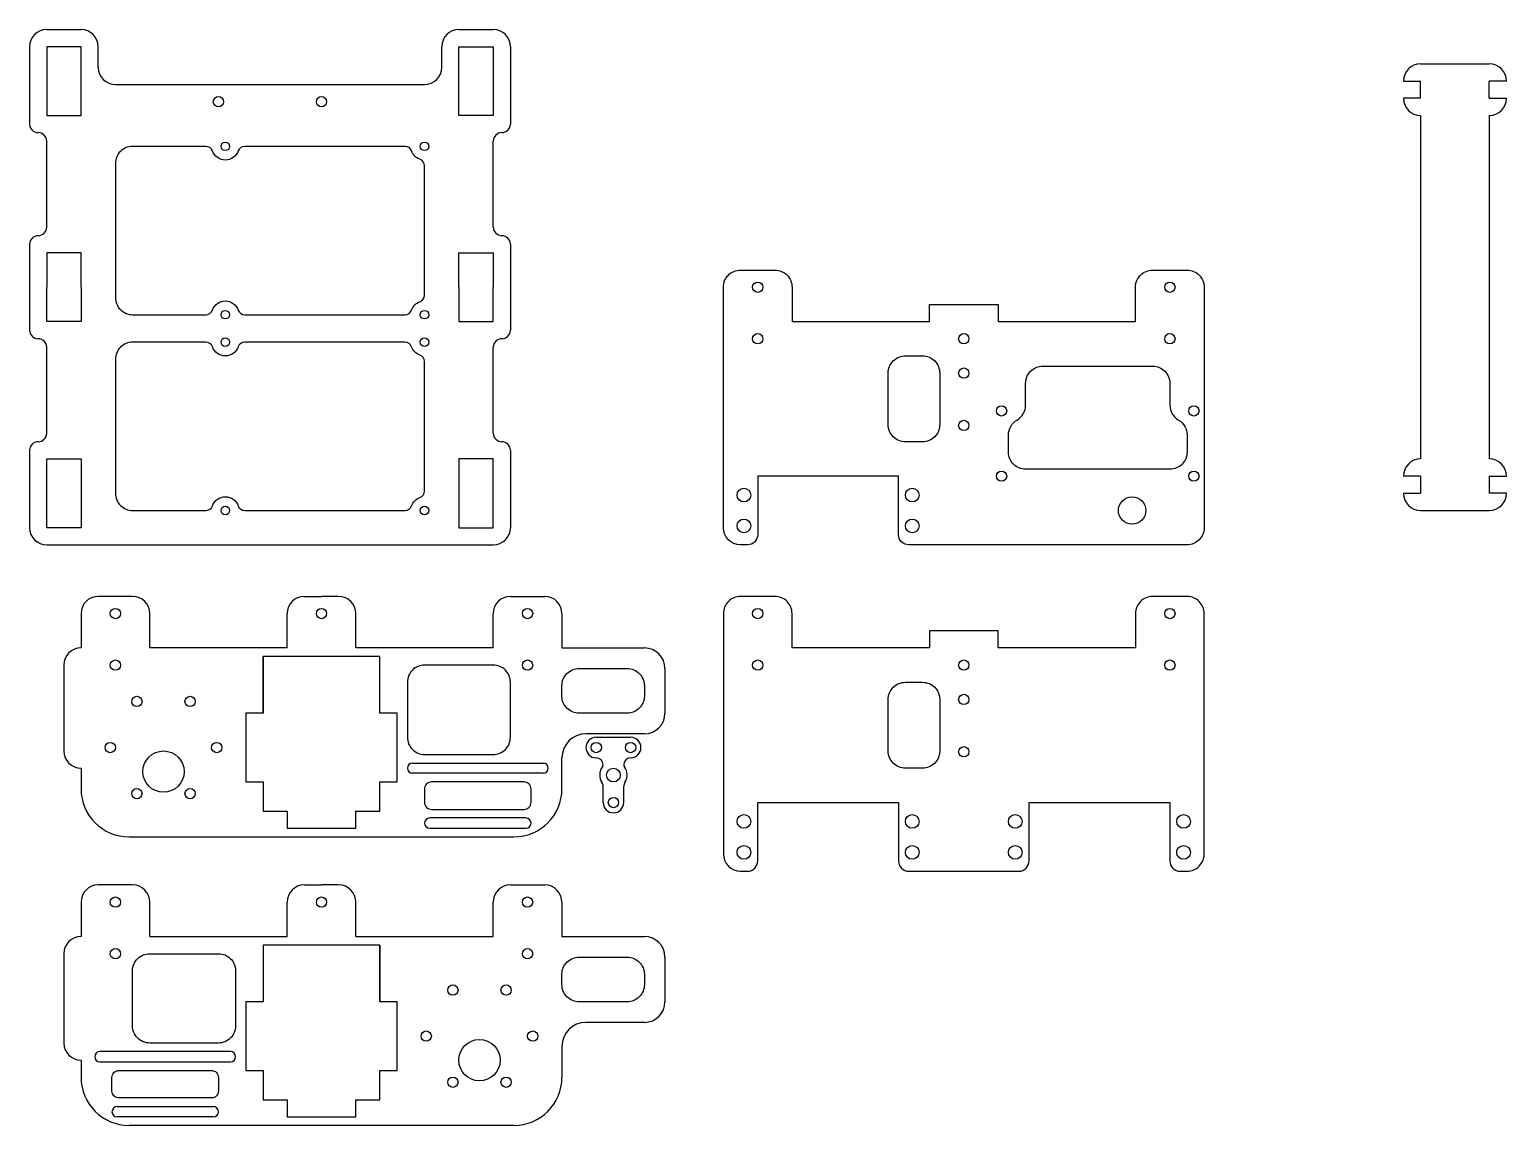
# Model space of a CAD drawing. Header units: millimetres. Extents: x 5 to 435, y -39 to 280.
import ezdxf

# ---------------------------------------------------------------- set-up
doc = ezdxf.new("R2010")
doc.units = ezdxf.units.MM
doc.layers.get('0').update_dxf_attribs({"linetype": 'CONTINUOUS'})

msp = doc.modelspace()

# ---------------------------------------------------------------- linework, layer by layer
for p, q in [((10, 280), (20, 280)), ((130, 280), (140, 280)), ((5, 275), (5, 252.5)), ((25, 269), (25, 275)), ((125, 269), (125, 275)), ((145, 275), (145, 252.5)), ((410, 270), (430, 270)), ((30, 264), (120, 264)), ((405, 265), (410, 265)), ((410, 260), (410, 265)), ((435, 265), (430, 265)), ((430, 260), (430, 265)), ((410, 260), (405, 260)), ((430, 260), (435, 260)), ((410, 255), (410, 155)), ((430, 255), (430, 155)), ((7.5, 250), (7.5, 250)), ((142.5, 250), (142.5, 250)), ((10, 222.5), (10, 247.5)), ((140, 222.5), (140, 247.5)), ((7.5, 220), (7.5, 220)), ((142.5, 220), (142.5, 220)), ((5, 217.5), (5, 192.5)), ((145, 217.5), (145, 192.5)), ((20, 215), (10, 215)), ((10, 215), (10, 205)), ((20, 205), (20, 215)), ((130, 205), (130, 215)), ((130, 215), (140, 215)), ((140, 215), (140, 205)), ((10, 195), (10, 205)), ((20, 205), (20, 195)), ((130, 205), (130, 195)), ((140, 195), (140, 205)), ((20, 195), (10, 195)), ((130, 195), (140, 195)), ((7.5, 190), (7.5, 190)), ((142.5, 190), (142.5, 190)), ((10, 162.5), (10, 187.5)), ((140, 162.5), (140, 187.5)), ((7.5, 160), (7.5, 160)), ((142.5, 160), (142.5, 160)), ((5, 157.5), (5, 135)), ((145, 157.5), (145, 135)), ((410, 150), (405, 150)), ((410, 150), (410, 145)), ((430, 150), (435, 150)), ((430, 150), (430, 145)), ((405, 145), (410, 145)), ((435, 145), (430, 145)), ((410, 140), (430, 140)), ((10, 130), (140, 130)), ((35, 115), (25, 115)), ((85, 115), (90, 115)), ((95, 115), (90, 115)), ((145, 115), (155, 115)), ((20, 110), (20, 100)), ((40, 100), (40, 110)), ((80, 100), (80, 110)), ((100, 100), (100, 110)), ((140, 100), (140, 110)), ((160, 110), (160, 100)), ((20, 100), (20, 100)), ((80, 100), (40, 100)), ((140, 100), (100, 100)), ((160, 100), (184, 100)), ((15, 95), (15, 70)), ((73, 81), (73, 97.5)), ((190, 94), (190, 81)), ((184, 75), (167, 75)), ((170, 74), (180, 74)), ((20, 65), (20, 59)), ((20, 65), (20, 65)), ((115, 65), (115, 65)), ((116.5, 66.5), (154.5, 66.5)), ((156, 65), (156, 65)), ((160, 59), (160, 68)), ((170, 68), (170, 68)), ((180, 68), (180, 68)), ((154.5, 63.5), (116.5, 63.5)), ((172, 55), (172, 59.68)), ((178, 55), (178, 59.68)), ((120, 49), (120, 49)), ((149.5, 50.5), (121.5, 50.5)), ((121.5, 47.5), (149.5, 47.5)), ((151, 49), (151, 49)), ((34, 45), (146, 45)), ((35, 31), (25, 31)), ((85, 31), (90, 31)), ((95, 31), (90, 31)), ((145, 31), (155, 31)), ((20, 26), (20, 16)), ((40, 16), (40, 26)), ((80, 16), (80, 26)), ((100, 16), (100, 26)), ((140, 16), (140, 26)), ((160, 26), (160, 16)), ((20, 16), (20, 16)), ((40, 16), (80, 16)), ((100, 16), (140, 16)), ((107, 13.5), (107, -3)), ((160, 16), (184, 16)), ((15, 11), (15, -15)), ((190, 10), (190, -3)), ((184, -9), (167, -9)), ((160, -16), (160, -25)), ((20, -20), (20, -20)), ((20, -20), (20, -25)), ((63.5, -17.5), (25.5, -17.5)), ((25.5, -20.5), (63.5, -20.5)), ((115, -19), (115, -19)), ((156, -19), (156, -19)), ((30.5, -33.5), (58.5, -33.5)), ((58.5, -36.5), (30.5, -36.5)), ((120, -35), (120, -35)), ((151, -35), (151, -35)), ((146, -39), (34, -39))]:
    msp.add_line(p, q)
for points in [[(20, 255), (20, 275), (10, 275), (10, 255)], [(140, 275), (140, 255), (130, 255), (130, 275)], [(20, 135), (10, 135), (10, 155), (20, 155)], [(130, 155), (130, 135), (140, 135), (140, 155)], [(107, 97.5), (73, 97.5), (73, 81), (68, 81), (68, 61), (73, 61), (73, 52.5), (80, 52.5), (80, 47.5), (100, 47.5), (100, 52.5), (107, 52.5), (107, 61), (112, 61), (112, 81), (107, 81)], [(68, -23), (73, -23), (73, -31.5), (80, -31.5), (80, -36.5), (100, -36.5), (100, -31.5), (107, -31.5), (107, -23), (112, -23), (112, -3), (107, -3), (107, 13.5), (73, 13.5), (73, -3), (68, -3)]]:
    msp.add_lwpolyline(points, close=True)
for points in [[(118.67, 242.23, -0.226541), (116.23, 244.67, 0.317837), (114.34, 246), (67.66, 246, 0.317837), (65.77, 244.67, -0.707107), (58.23, 244.67, 0.317837), (56.34, 246), (35, 246, 0.414214), (30, 241), (30, 202, 0.414214), (35, 197), (56.34, 197, 0.317837), (58.23, 198.33, -0.707107), (65.77, 198.33, 0.317837), (67.66, 197), (114.34, 197, 0.317837), (116.23, 198.33, -0.226541), (118.67, 200.77, 0.317837), (120, 202.66), (120, 240.34, 0.317837)], [(258, 150), (217, 150), (217, 133, -0.414214), (214, 130), (212, 130, -0.414213), (207, 135), (207, 195), (207, 205, -0.414214), (212, 210), (222, 210, -0.414214), (227, 205), (227, 195), (267, 195), (267, 200), (287, 200), (287, 195), (327, 195), (327, 205, -0.414214), (332, 210), (342, 210, -0.414214), (347, 205), (347, 195), (347, 135, -0.414214), (342, 130), (261, 130, -0.414214), (258, 133)], [(30, 184), (30, 145, 0.414214), (35, 140), (56.34, 140, 0.317837), (58.23, 141.33, -0.707107), (65.77, 141.33, 0.317837), (67.66, 140), (114.34, 140, 0.317837), (116.23, 141.33, -0.226541), (118.67, 143.77, 0.317837), (120, 145.66), (120, 183.34, 0.317837), (118.67, 185.23, -0.226541), (116.23, 187.67, 0.317837), (114.34, 189), (67.66, 189, 0.317837), (65.77, 187.67, -0.707107), (58.23, 187.67, 0.317837), (56.34, 189), (35, 189, 0.414214)], [(260, 185), (265, 185, -0.414214), (270, 180), (270, 165, -0.414214), (265, 160), (260, 160, -0.414214), (255, 165), (255, 180, -0.414214)], [(337, 152), (295, 152, -0.414214), (290, 157), (290, 162, -0.267949), (292.5, 166.33, 0.267949), (295, 170.66), (295, 177, -0.414214), (300, 182), (332, 182, -0.414214), (337, 177), (337, 170.66, 0.267949), (339.5, 166.33, -0.267949), (342, 162), (342, 157, -0.414214)], [(342, 115), (332, 115, 0.414214), (327, 110), (327, 100), (287, 100), (287, 105), (267, 105), (267, 100), (227, 100), (227, 110, 0.414214), (222, 115), (212, 115, 0.414214), (207, 110), (207, 100), (207, 40, 0.414213), (212, 35), (214, 35, 0.414214), (217, 38), (217, 55), (258, 55), (258, 38, 0.414214), (261, 35), (293, 35, 0.414214), (296, 38), (296, 55), (337, 55), (337, 38, 0.414214), (340, 35), (342, 35, 0.414214), (347, 40), (347, 100), (347, 110, 0.414214)], [(140, 95), (120, 95, 0.414214), (115, 90), (115, 74, 0.414214), (120, 69), (140, 69, 0.414214), (145, 74), (145, 90, 0.414214)], [(165, 94), (179, 94, -0.414214), (184, 89), (184, 86, -0.414214), (179, 81), (165, 81, -0.414214), (160, 86), (160, 89, -0.414214)], [(260, 90), (265, 90, -0.414214), (270, 85), (270, 70, -0.414214), (265, 65), (260, 65, -0.414214), (255, 70), (255, 85, -0.414214)], [(122, 53), (149, 53, 0.414214), (151, 55), (151, 59, 0.414214), (149, 61), (122, 61, 0.414214), (120, 59), (120, 55, 0.414214)], [(65, 6), (65, -10, -0.414214), (60, -15), (40, -15, -0.414214), (35, -10), (35, 6, -0.414214), (40, 11), (60, 11, -0.414214)], [(179, 10, -0.414214), (184, 5), (184, 2, -0.414214), (179, -3), (165, -3, -0.414214), (160, 2), (160, 5, -0.414214), (165, 10)], [(60, -25), (60, -29, -0.414214), (58, -31), (31, -31, -0.414214), (29, -29), (29, -25, -0.414214), (31, -23), (58, -23, -0.414214)]]:
    msp.add_lwpolyline(points, format="xyb", close=True)
for centre, radius in [((60, 259), 1.5), ((90, 259), 1.5), ((62, 246), 1.25), ((120, 246), 1.25), ((217, 205), 1.5), ((337, 205), 1.5), ((62, 197), 1.25), ((120, 197), 1.25), ((62, 189), 1.25), ((120, 189), 1.25), ((217, 190), 1.5), ((277, 190), 1.5), ((337, 190), 1.5), ((277, 180), 1.5), ((288, 169), 1.5), ((344, 169), 1.5), ((277, 164.76), 1.5), ((288, 150), 1.5), ((344, 150), 1.5), ((213, 144.5), 2), ((262, 144.5), 2), ((326, 140), 4), ((62, 140), 1.25), ((120, 140), 1.25), ((213, 135.5), 2), ((262, 135.5), 2), ((30, 110), 1.5), ((90, 110), 1.5), ((150, 110), 1.5), ((217, 110), 1.5), ((337, 110), 1.5), ((30, 95), 1.5), ((150, 95), 1.5), ((217, 95), 1.5), ((277, 95), 1.5), ((337, 95), 1.5), ((277, 85), 1.5), ((36.25, 84.42), 1.5), ((51.75, 84.42), 1.5), ((28.5, 71), 1.5), ((44, 64), 6), ((59.5, 71), 1.5), ((170, 71), 1.5), ((180, 71), 1.5), ((277, 69.76), 1.5), ((175, 63), 2), ((36.25, 57.58), 1.5), ((51.75, 57.58), 1.5), ((175, 55), 1.5), ((213, 49.5), 2), ((262, 49.5), 2), ((292, 49.5), 2), ((341, 49.5), 2), ((213, 40.5), 2), ((262, 40.5), 2), ((292, 40.5), 2), ((341, 40.5), 2), ((30, 26), 1.5), ((90, 26), 1.5), ((150, 26), 1.5), ((30, 11), 1.5), ((150, 11), 1.5), ((128.25, 0.42), 1.5), ((143.75, 0.42), 1.5), ((120.5, -13), 1.5), ((151.5, -13), 1.5), ((136, -20), 6), ((128.25, -26.42), 1.5), ((143.75, -26.42), 1.5)]:
    msp.add_circle(centre, radius)
for centre, radius, start, end in [((10, 275), 5, 90, 180), ((20, 275), 5, 0, 90), ((130, 275), 5, 90, 180), ((140, 275), 5, 0, 90), ((30, 269), 5, 180, 270), ((120, 269), 5, -90, 0), ((410, 265), 5, 90, 180), ((430, 265), 5, 0, 90), ((410, 260), 5, 180, 270), ((430, 260), 5, -90, 0), ((7.5, 252.5), 2.5, 180, 270), ((7.5, 247.5), 2.5, 0, 90), ((142.5, 247.5), 2.5, 90, 180), ((142.5, 252.5), 2.5, -90, 0), ((7.5, 217.5), 2.5, 90, 180), ((7.5, 222.5), 2.5, -90, 0), ((142.5, 222.5), 2.5, 180, 270), ((142.5, 217.5), 2.5, 0, 90), ((7.5, 192.5), 2.5, 180, 270), ((7.5, 187.5), 2.5, 0, 90), ((142.5, 187.5), 2.5, 90, 180), ((142.5, 192.5), 2.5, -90, 0), ((7.5, 157.5), 2.5, 90, 180), ((7.5, 162.5), 2.5, -90, 0), ((142.5, 162.5), 2.5, 180, 270), ((142.5, 157.5), 2.5, 0, 90), ((410, 150), 5, 90, 180), ((430, 150), 5, 0, 90), ((410, 145), 5, 180, 270), ((430, 145), 5, -90, 0), ((10, 135), 5, 180, 270), ((140, 135), 5, 270, 360), ((25, 110), 5, 90, 180), ((35, 110), 5, 0, 90), ((85, 110), 5, 90, 180), ((95, 110), 5, 0, 90), ((145, 110), 5, 90, 180), ((155, 110), 5, 0, 90), ((20, 95), 5, 90, 180), ((184, 94), 6, 0, 90), ((184, 81), 6, -90, 0), ((167, 68), 7, 90, 180), ((170, 71), 3, 90, 270), ((180, 71), 3, -90, 90), ((20, 70), 5, 180, 270), ((116.5, 65), 1.5, 90, 180), ((116.5, 65), 1.5, 180, 270), ((154.5, 65), 1.5, 0, 90), ((154.5, 65), 1.5, 270, 360), ((170, 66), 2, 0, 90), ((175, 63), 4, 143.1301, 213.5573), ((171, 66), 1, -36.8699, 0), ((180, 66), 2, 90, 180), ((179, 66), 1, 179.9999, 216.8699), ((175, 63), 4, -33.5573, 36.8699), ((170, 59.68), 2, 0, 33.5573), ((180, 59.68), 2, 146.4427, 180), ((34, 59), 14, 180, 270), ((146, 59), 14, 270, 360), ((175, 55), 3, -180, 0), ((121.5, 49), 1.5, 90, 180), ((121.5, 49), 1.5, 180, 270), ((149.5, 49), 1.5, 0, 90), ((149.5, 49), 1.5, 270, 360), ((25, 26), 5, 90, 180), ((35, 26), 5, 0, 90), ((85, 26), 5, 90, 180), ((95, 26), 5, 0, 90), ((145, 26), 5, 90, 180), ((155, 26), 5, 0, 90), ((20, 11), 5, 90, 180), ((184, 10), 6, 0, 90), ((184, -3), 6, -90, 0), ((167, -16), 7, 90, 180), ((20, -15), 5, 180, 270), ((25.5, -19), 1.5, 90, 180), ((25.5, -19), 1.5, 180, 270), ((63.5, -19), 1.5, 0, 90), ((63.5, -19), 1.5, -90, 0), ((34, -25), 14, 180, 270), ((146, -25), 14, -90, 0), ((30.5, -35), 1.5, 90, 180), ((58.5, -35), 1.5, 0, 90), ((30.5, -35), 1.5, 180, 270), ((58.5, -35), 1.5, 270, 360)]:
    msp.add_arc(centre, radius, start, end)

doc.saveas('drawing.dxf')
